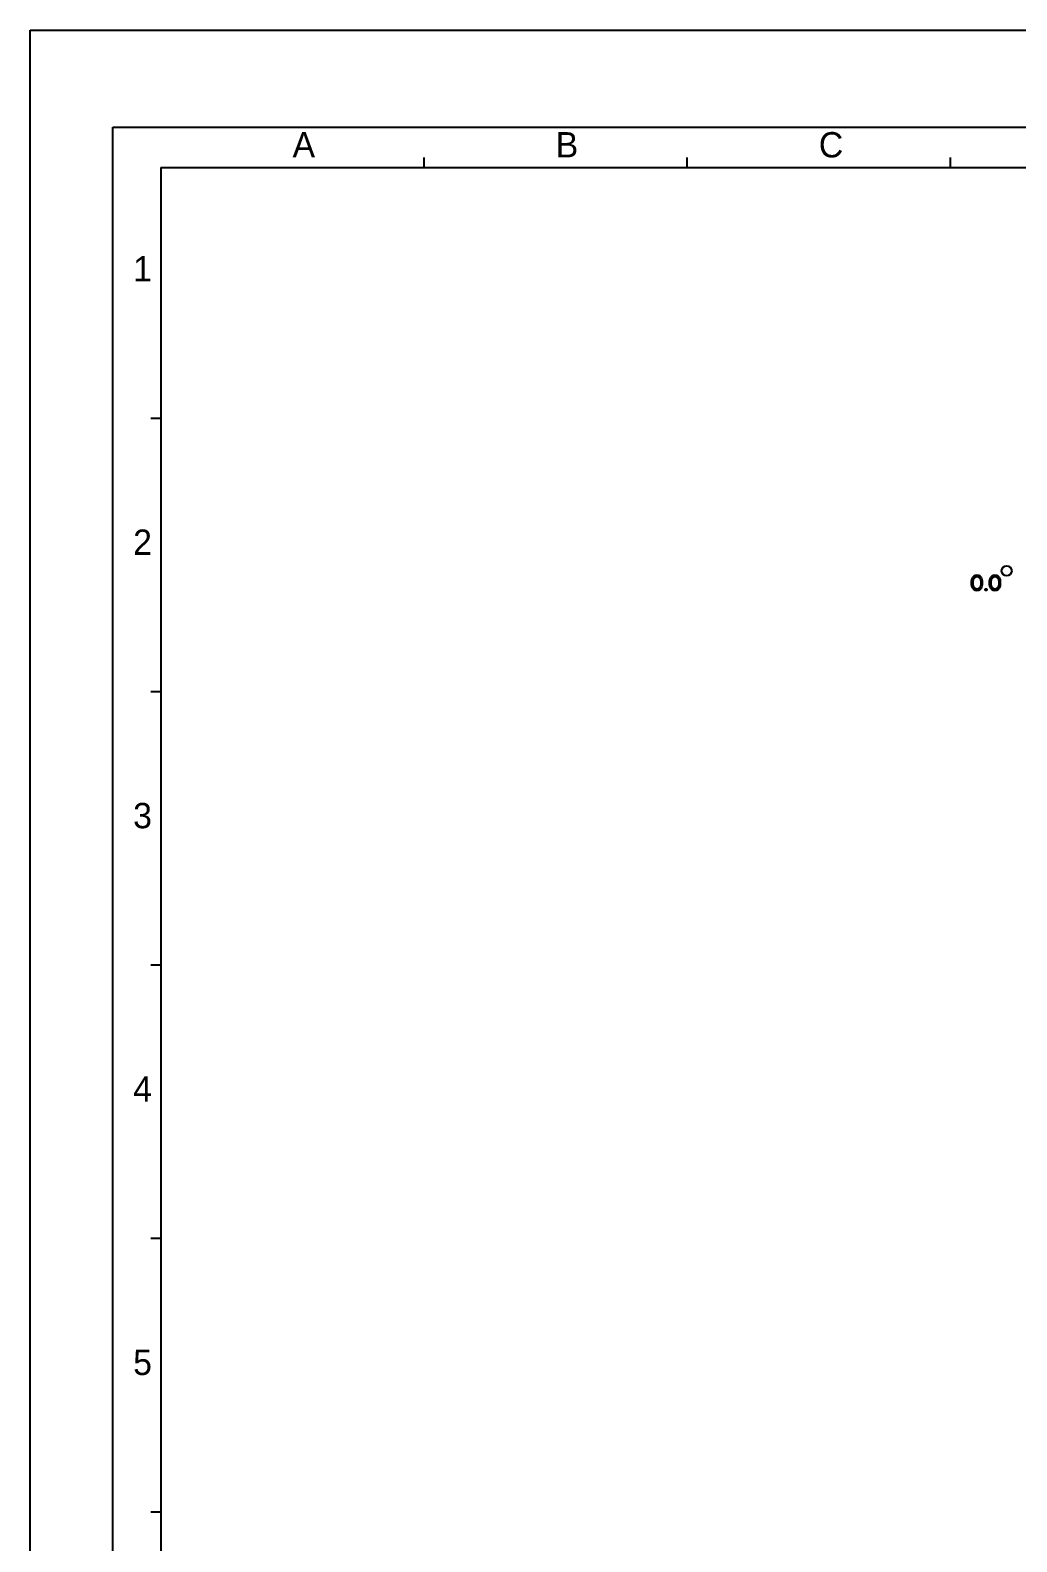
# Model space of a CAD drawing. Header units: millimetres. Extents: x 0 to 841, y 0 to 594.
# Drawn here: x 0 to 195, y 295.4 to 594 of the extents above; entities that cross this region are included whole.
import ezdxf

# ---------------------------------------------------------------- set-up
doc = ezdxf.new("R2010")
doc.units = ezdxf.units.MM
doc.header["$LTSCALE"] = 46.255
doc.layers.get('0').update_dxf_attribs({"linetype": 'CONTINUOUS'})
doc.layers.add('ASSEM_MEM', color=7, linetype='CONTINUOUS')
doc.styles.add('TEXTSTYLE_2', font='txt')

msp = doc.modelspace()

# ---------------------------------------------------------------- linework, layer by layer
at = {"color": 7, "linetype": 'CONTINUOUS'}
for p, q in [((0, 0), (0, 594)), ((0, 594), (841, 594)), ((16.34, 23.88), (16.34, 574.88)), ((16.34, 574.88), (819.34, 574.88)), ((77.84, 566.88), (77.84, 568.88)), ((129.84, 566.88), (129.84, 568.88)), ((181.84, 566.88), (181.84, 568.88)), ((25.84, 566.88), (25.84, 31.38)), ((25.84, 566.88), (809.34, 566.88)), ((23.84, 517.38), (25.84, 517.38)), ((23.84, 463.38), (25.84, 463.38)), ((23.84, 409.38), (25.84, 409.38)), ((23.84, 355.38), (25.84, 355.38)), ((23.84, 301.38), (25.84, 301.38))]:
    msp.add_line(p, q, dxfattribs=at)
at = {"layer": 'ASSEM_MEM', "color": 40, "linetype": 'CONTINUOUS'}
for p, q in [((186.02, 485.45), (185.96, 485.13)), ((185.96, 485.13), (185.96, 484.56)), ((185.96, 484.56), (186.02, 484.24)), ((186.08, 485.64), (186.02, 485.45)), ((186.02, 484.24), (186.08, 484.05)), ((186.21, 485.9), (186.08, 485.64)), ((186.08, 484.05), (186.21, 483.79)), ((186.4, 486.09), (186.21, 485.9)), ((186.21, 483.79), (186.4, 483.6)), ((186.33, 485.45), (186.27, 485.07)), ((186.27, 485.07), (186.27, 484.62)), ((186.27, 484.62), (186.33, 484.24)), ((186.58, 485.83), (186.33, 485.45)), ((186.33, 484.24), (186.58, 483.85)), ((186.71, 486.28), (186.4, 486.09)), ((186.77, 485.96), (186.58, 485.83)), ((186.58, 483.85), (186.77, 483.73)), ((187.08, 486.34), (186.71, 486.28)), ((187.08, 486.03), (186.77, 485.96)), ((186.77, 483.73), (187.08, 483.66)), ((187.46, 486.28), (187.08, 486.34)), ((187.4, 485.96), (187.08, 486.03)), ((187.08, 483.66), (187.4, 483.73)), ((187.58, 485.83), (187.4, 485.96)), ((187.4, 483.73), (187.58, 483.85)), ((187.77, 486.09), (187.46, 486.28)), ((187.83, 485.45), (187.58, 485.83)), ((187.58, 483.85), (187.83, 484.24)), ((187.96, 485.9), (187.77, 486.09)), ((187.77, 483.6), (187.96, 483.79)), ((187.9, 485.07), (187.83, 485.45)), ((187.83, 484.24), (187.9, 484.62)), ((187.9, 484.62), (187.9, 485.07)), ((188.08, 485.64), (187.96, 485.9)), ((187.96, 483.79), (188.08, 484.05)), ((188.15, 485.45), (188.08, 485.64)), ((188.08, 484.05), (188.15, 484.24)), ((188.21, 485.13), (188.15, 485.45)), ((188.15, 484.24), (188.21, 484.56)), ((188.21, 484.56), (188.21, 485.13)), ((188.71, 483.34), (188.71, 483.66)), ((188.71, 483.66), (189.02, 483.66)), ((189.02, 483.66), (189.02, 483.34)), ((189.58, 485.45), (189.52, 485.13)), ((189.52, 485.13), (189.52, 484.56)), ((189.52, 484.56), (189.58, 484.24)), ((189.65, 485.64), (189.58, 485.45)), ((189.58, 484.24), (189.65, 484.05)), ((189.77, 485.9), (189.65, 485.64)), ((189.65, 484.05), (189.77, 483.79)), ((189.96, 486.09), (189.77, 485.9)), ((189.77, 483.79), (189.96, 483.6)), ((189.9, 485.45), (189.83, 485.07)), ((189.83, 485.07), (189.83, 484.62)), ((189.83, 484.62), (189.9, 484.24)), ((190.15, 485.83), (189.9, 485.45)), ((189.9, 484.24), (190.15, 483.85)), ((190.27, 486.28), (189.96, 486.09)), ((190.33, 485.96), (190.15, 485.83)), ((190.15, 483.85), (190.33, 483.73)), ((190.65, 486.34), (190.27, 486.28)), ((190.65, 486.03), (190.33, 485.96)), ((190.33, 483.73), (190.65, 483.66)), ((191.02, 486.28), (190.65, 486.34)), ((190.96, 485.96), (190.65, 486.03)), ((190.65, 483.66), (190.96, 483.73)), ((191.15, 485.83), (190.96, 485.96)), ((190.96, 483.73), (191.15, 483.85)), ((191.33, 486.09), (191.02, 486.28)), ((191.4, 485.45), (191.15, 485.83)), ((191.15, 483.85), (191.4, 484.24)), ((191.52, 485.9), (191.33, 486.09)), ((191.33, 483.6), (191.52, 483.79)), ((191.46, 485.07), (191.4, 485.45)), ((191.4, 484.24), (191.46, 484.62)), ((191.46, 484.62), (191.46, 485.07)), ((191.65, 485.64), (191.52, 485.9)), ((191.52, 483.79), (191.65, 484.05)), ((191.71, 485.45), (191.65, 485.64)), ((191.65, 484.05), (191.71, 484.24)), ((191.77, 485.13), (191.71, 485.45)), ((191.71, 484.24), (191.77, 484.56)), ((191.77, 484.56), (191.77, 485.13)), ((186.4, 483.6), (186.71, 483.41)), ((186.71, 483.41), (187.08, 483.34)), ((187.08, 483.34), (187.46, 483.41)), ((187.46, 483.41), (187.77, 483.6)), ((189.02, 483.34), (188.71, 483.34)), ((189.96, 483.6), (190.27, 483.41)), ((190.27, 483.41), (190.65, 483.34)), ((190.65, 483.34), (191.02, 483.41)), ((191.02, 483.41), (191.33, 483.6))]:
    msp.add_line(p, q, dxfattribs=at)
at = {"layer": 'ASSEM_MEM', "color": 7, "linetype": 'CONTINUOUS'}
msp.add_circle((192.96, 487.23), 1, dxfattribs=at)

# ---------------------------------------------------------------- texts
at = {"color": 7, "linetype": 'CONTINUOUS', "char_height": 5, "width": 5, "attachment_point": 1, "line_spacing_factor": 0.9, "style": 'TEXTSTYLE_2'}
for s, insert in [('A', (51.84, 573.88)), ('B', (103.84, 573.88)), ('C', (155.84, 573.88)), ('1', (20.34, 549.38)), ('2', (20.34, 495.38)), ('3', (20.34, 441.38)), ('4', (20.34, 387.38)), ('5', (20.34, 333.38))]:
    msp.add_mtext(s, dxfattribs=dict(at, insert=insert))

doc.saveas('drawing.dxf')
